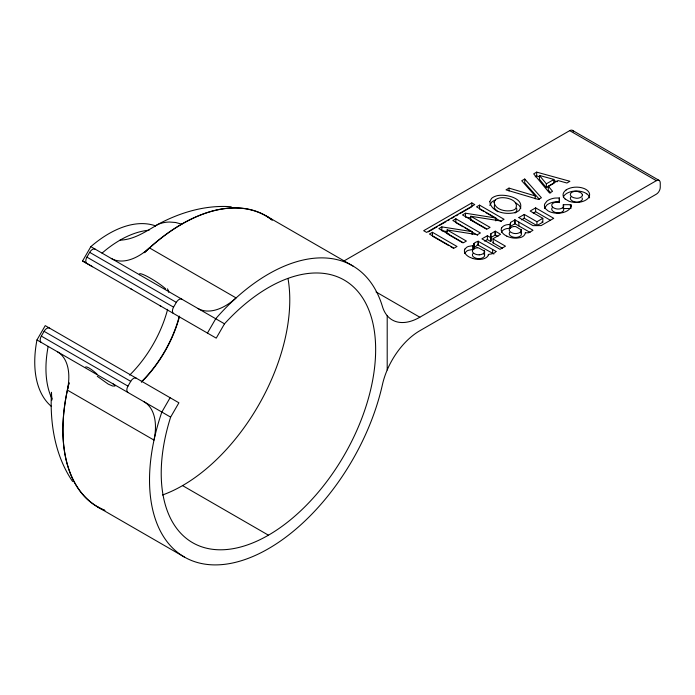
<?xml version="1.0" encoding="UTF-8"?>
<svg xmlns="http://www.w3.org/2000/svg" width="695" height="695" viewBox="0 0 695 695"><rect width="100%" height="100%" fill="white"/><g stroke="black" fill="none" stroke-linecap="round" stroke-linejoin="round"><path stroke-width="1.04" d="M490.792 237.751L490.8 241.278L490.792 233.902L490.8 237.429M563.002 212.574A13.248 7.645 0 0 1 547.999 210.846L545.618 208.804A13.474 7.775 0 0 1 544.706 204.026L546.852 201.194A13.561 7.827 0 0 1 554.931 198.075L559.319 197.962L559.31 198.77M559.319 197.962L559.31 202.619M510.53 227.065L510.538 226.327M510.521 227.43L510.173 228.186A8.297 4.787 0 0 1 509.861 228.203L506.481 228.664A8.644 4.995 0 0 0 501.946 231.357L501.721 231.739A11.572 6.681 0 0 0 501.434 232.243M559.31 199.317L559.266 202.323M473.729 249.131L473.738 248.263A19.573 11.302 0 0 0 473.712 247.88A1.668 0.964 0 0 1 474.225 247.133C478.968 246.021 480.002 238.437 474.242 243.293A1.668 0.964 0 0 0 473.677 244.032L473.729 249.427L472.974 249.722A5.247 3.032 0 0 0 472.444 251.321L472.617 251.885A6.828 3.944 0 0 0 475.31 254.092A6.133 3.545 0 0 0 479.237 254.822M484.658 241.148L487.377 239.575L490.766 241.53L490.774 237.603M490.766 237.681L487.377 235.727L481.939 238.871L500.026 249.314L505.474 246.178L492.842 238.863L500.574 234.293L495.535 231.296L495.535 235.145L497.976 236.552M570.812 206.823L570.908 204.669L563.332 204.678L563.332 208.526L570.43 208.517M525.281 232.773L525.09 233.546A13.17 7.602 0 0 1 524.864 234.276L524.091 235.44A8.609 4.969 0 0 1 520.19 237.629L516.724 238.142A12.666 7.315 0 0 1 510.955 237.594L509.505 237.195A17.401 10.043 0 0 1 507.402 236.404L506.864 236.161M489.767 205.381L491.591 202.254A11.441 6.611 0 0 1 495.205 200.16M490.818 233.807L495.135 231.235L495.135 235.084L490.861 237.577M494.475 204.834L494.301 208.048L497.663 211.74M51.317 406.349A104.754 60.482 -60 0 1 36.965 339.951L45.236 325.625L178.902 402.796L170.631 417.122A151.623 87.544 -60 0 0 253.397 542.647A151.623 87.544 -60 0 0 374.588 332.731A151.623 87.544 -60 0 0 224.502 323.818L90.837 246.647L82.566 260.972L92.557 266.741M41.326 342.47A5.517 3.18 -60 0 1 41.326 336.102L44.08 331.324A5.517 3.18 -60 0 1 49.597 328.144M86.918 263.483A5.517 3.18 -60 0 1 86.918 257.124L89.681 252.346A5.517 3.18 -60 0 1 95.189 249.166M127.967 392.493A5.517 3.18 -60 0 1 127.967 386.125L130.73 381.346A5.517 3.18 -60 0 1 136.237 378.167M173.568 313.514A5.517 3.18 -60 0 1 173.568 307.147L176.322 302.368A5.517 3.18 -60 0 1 181.838 299.189M170.119 397.722L161.848 412.048A168.164 97.092 -60 0 0 225.032 564.279A168.164 97.092 -60 0 0 382.45 384.552A55.14 31.831 -60 0 1 419.832 330.733L656.349 194.174A5.517 3.18 -60 0 0 660.25 187.424L660.25 182.924A5.517 3.18 -60 0 0 656.349 180.674L569.7 130.643L343.504 261.242M207.449 333.07L215.719 318.744A168.164 97.092 -60 0 1 382.45 306.573A55.14 31.831 -60 0 0 419.832 317.224L656.349 180.674M224.502 323.818L216.232 338.144L82.566 260.972M510.564 222.4L515.021 219.889L532.665 230.062M510.564 226.24L515.021 223.738L530.077 232.408M501.721 227.891L501.955 227.517A8.644 4.995 0 0 1 506.481 224.815L509.861 224.355A8.297 4.787 0 0 0 510.173 224.337L510.538 222.487L510.521 227.873M465.007 249.001L466.614 247.368A7.949 4.587 0 0 1 468.43 246.447L473.165 245.604M465.007 252.85L466.614 251.208A7.949 4.587 0 0 1 468.43 250.287L473.034 249.453M510.286 227.986L509.765 228.499A5.317 3.075 0 0 0 509.261 230.149L509.461 230.749A6.863 3.961 0 0 0 512.111 232.851A5.925 3.423 0 0 0 515.916 233.572A6.012 3.466 0 0 0 519.825 232.469L520.677 231.869A4.882 2.823 0 0 0 521.389 230.627L521.372 229.993L521.38 234.467A4.882 2.823 0 0 1 520.677 235.709L519.843 236.317A6.012 3.466 0 0 1 515.925 237.429A5.925 3.423 0 0 1 512.111 236.7A6.863 3.961 0 0 1 509.418 234.597L509.261 233.998A5.317 3.075 0 0 1 509.765 232.347M102.026 253.11L106.144 249.696A104.902 60.561 -60 0 1 120.018 240.166C134.343 239.671 146.106 231.235 158.043 224.433A79.334 45.8 60 0 1 169.537 222.035L175.6 222.496L181.786 224.172A168.025 97.013 -60 0 1 271.971 219.994M532.926 230.34L528.686 232.764L525.55 232.808M562.464 207.84L563.228 207.136A5.013 2.893 0 0 0 563.706 205.816L563.384 204.816M562.464 211.688L563.228 210.985A5.013 2.893 0 0 0 563.706 209.664L563.341 204.704M471.809 202.914L423.672 230.705L426.617 232.399L474.746 204.608L471.809 202.914L471.809 206.763L459.769 213.704M428.302 231.878L437.555 226.535M439.405 225.467L445.886 221.722M447.736 220.654L449.587 219.585M451.437 218.517L454.217 216.91M456.068 215.841L457.918 214.772M432.455 232.304L429.449 234.041L454 248.211L456.997 246.482L432.455 232.304L432.455 236.152L448.822 245.604M472.14 234.554L472.14 231.661L441.846 226.883L438.84 228.62L463.383 242.79L466.388 241.061L447.102 229.923L447.102 233.772L449.196 234.102M447.102 229.923L477.395 234.702L480.401 232.964L455.859 218.795L452.853 220.532L472.14 231.661M495.813 220.88L495.813 217.995L465.52 213.217L462.514 214.955L487.056 229.124L490.062 227.387L470.776 216.258L470.776 220.098L486.387 229.115M470.776 216.258L501.069 221.036L504.075 219.299L479.533 205.129L476.527 206.867L495.813 217.995M535.228 195.903L509.009 188.11L506.003 189.848L538.417 199.474L541.414 197.745L524.734 179.032L521.736 180.761L535.228 195.903L535.228 198.787M536.688 172.125L533.691 173.863L549.545 193.045L552.542 191.316L548.294 186.173L558.016 180.561L566.92 183.02L569.917 181.282L536.688 172.125L536.688 175.974L535.185 176.843M546.357 187.676L546.357 183.827L553.95 179.44L553.95 183.289L546.357 187.676L539.433 179.293L539.433 175.444L553.95 179.44M518.818 217.578L524.282 214.425L536.931 221.731L542.812 218.334L542.812 222.183L536.931 225.58L524.282 218.273L521.545 219.846M553.733 218.334L535.628 207.875L530.163 211.037L542.812 218.334M533.239 213.104L535.628 211.723L550.336 220.219M493.624 242.19L492.859 242.729L502.398 248.245M553.498 218.465L541.136 225.588L533.039 225.64L519.026 217.7M154.638 226.179C177.755 213.13 204.452 204.704 231.209 206.745M477.96 241.156L495.969 251.373M477.96 245.005L493.884 254.022M473.304 245.596L473.738 244.414A19.573 11.302 0 0 0 473.712 244.032M488.264 254.909A9.626 5.56 0 0 0 488.35 254.474C490.14 254.014 494.666 253.936 496.065 251.434M559.319 201.802L554.931 201.924A13.561 7.827 0 0 0 546.852 205.042L544.706 207.875A13.474 7.775 0 0 0 544.533 208.474M470.741 217.891L465.52 217.066L465.52 213.217M470.776 220.098L472.869 220.428M447.067 231.557L441.846 230.731L441.846 226.883M558.971 202.271L557.738 202.115A5.265 3.041 0 0 0 554.636 202.471L552.985 203.253A5.43 3.136 0 0 0 552.343 206.693M536.688 175.974L539.807 176.834M553.307 180.552L557.459 181.699M472.617 258.41L469.368 257.072A15.22 8.792 0 0 1 465.746 254.196L464.903 252.884M493.085 239.019L493.155 242.911M572.463 130.373L659.112 180.396M542.022 221.722L542.812 222.183M484.076 211.601L479.533 208.978L479.533 205.129M485.892 212.653L501.347 221.575M463.131 226.839L455.859 222.643L455.859 218.795M464.946 227.891L477.674 235.24M448.944 234.832L462.714 242.781M450.638 246.647L453.366 248.228M266.437 216.067L353.086 266.089M376.038 291.943L419.832 317.224M89.681 252.346L176.322 302.368M86.918 257.124L173.568 307.147M130.504 288.651L131.894 289.45M159.642 305.47L161.04 306.278M44.08 331.324L130.73 381.346M41.326 336.102L127.967 386.125M36.965 339.951L170.631 417.122M182.568 485.614L268.435 535.185M97.7 506.994L184.349 557.016M521.363 229.976L516.628 227.109A26.975 15.577 0 0 1 516.203 226.848A1.694 0.973 0 0 0 514.804 226.501L514.317 226.544A5.36 3.093 0 0 0 513.692 226.587M479.237 254.804A5.777 3.336 0 0 0 482.53 253.988A7.471 4.318 0 0 0 483.051 253.718L483.876 253.11A4.874 2.815 0 0 0 484.58 251.877L484.563 251.26A0.886 0.513 0 0 0 484.293 250.947L478.351 247.794A7.028 4.057 0 0 0 477.109 247.811M484.146 254.7L484.302 254.796A0.886 0.513 0 0 1 484.563 255.108L484.58 255.717A4.874 2.815 0 0 1 483.876 256.959L483.051 257.567A7.471 4.318 0 0 1 482.539 257.836A5.777 3.336 0 0 1 479.237 258.653A6.133 3.545 0 0 1 475.302 257.949A6.828 3.944 0 0 1 472.548 255.743L472.452 255.161A5.247 3.032 0 0 1 472.974 253.571M113.042 383.875L114.736 385.117L114.97 386.064L112.529 385.986L108.272 384.144L97.283 376.29M515.325 202.48L519.174 205.477L520.885 208.196M565.191 199.031L569.04 201.246A13.327 7.697 0 0 0 586.58 199.595A13.248 7.654 0 0 0 586.736 189.935A13.344 7.706 0 0 0 583.722 188.38A13.257 7.654 0 0 0 568.024 188.884A13.683 7.906 0 0 0 566.086 189.978M552.29 206.71L552.655 207.093A7.237 4.179 0 0 0 556.556 208.891A5.43 3.136 0 0 0 562.464 207.848M539.329 199.248L524.734 182.881L524.734 179.032M539.433 175.444L546.357 183.827M550.727 192.958L548.294 190.022L548.294 186.173M72.601 481.47C54.896 455.59 49.779 423.073 51.473 392.275L51.795 399.86M516.62 208.3L516.88 210.307L515.629 212.548A7.871 4.544 0 0 1 515.091 212.991M51.552 396.402L51.769 400.146M570.908 204.669L570.908 208.517M536.931 221.731L536.931 225.58M535.628 207.875L535.628 211.723M524.282 214.425L524.282 218.273M521.128 229.706L521.128 233.555M518.861 222.087L518.861 225.936M515.151 219.95L515.151 223.79M514.682 219.95L514.682 223.799M509.861 224.355L509.861 228.203M509.009 188.11L509.009 190.995M495.292 231.157L495.292 235.006M492.642 249.453L492.642 253.301M487.377 235.727L487.377 239.575M484.563 251.26L484.563 255.108M484.302 250.947L484.302 254.796M478.412 241.235L478.412 245.083M474.242 243.293L474.242 247.133M472.652 245.622L472.652 249.47M387.202 315.686L387.202 369.957M111.278 258.453A55.14 31.831 -60 0 0 149.451 247.898L236.091 297.929A55.14 31.831 -60 0 1 197.927 308.476M144.299 252.702A168.164 97.092 -60 0 1 272.31 220.063M104.945 510.512A168.164 97.092 -60 0 1 68.935 383.232M57.407 351.757A55.14 31.831 -60 0 1 67.354 390.086L154.003 440.109A55.14 31.831 -60 0 0 144.056 401.78M90.837 246.647A104.754 60.482 -60 0 1 155.515 225.875M51.864 398.556A104.789 60.5 -60 0 1 48.163 346.414M120.044 240.131A104.789 60.5 -60 0 1 149.069 230.21M288.034 278.678A151.623 87.535 -60 0 1 162.474 495.005M144.63 252.502A167.886 96.935 -60 0 1 181.786 224.19M104.441 510.165A168.025 97.013 -60 0 1 69.135 382.719M179.067 317.05A88.213 50.935 -60 0 1 141.328 381.876M167.625 309.318A88.213 50.935 -60 0 1 129.635 375.126M141.519 382.068A88.699 51.213 -60 0 0 162.534 355.466A87.978 50.796 -60 0 0 169.12 343.617M179.579 316.138A88.699 51.213 -60 0 1 169.137 343.625M85.667 366.943A17.436 3.405 44.8 0 1 96.987 374.058M167.408 288.851A17.436 2.989 45.8 0 1 168.685 292.343M139.591 274.751A17.444 2.519 32.9 0 1 148.174 276.949A17.444 2.519 32.9 0 1 165.601 288.755M569.7 130.643A5.517 3.18 -60 0 1 573.453 131.746M488.394 254.917A9.104 5.256 0 0 1 480.262 259.417A12.788 7.384 0 0 1 472.626 258.392M464.599 253.562A10.885 6.281 0 0 1 464.92 252.832M464.946 252.876A10.885 6.281 0 0 1 464.92 248.992M473.538 249.253A5.751 3.319 0 0 1 477.091 247.759M506.855 236.161A15.655 9.035 0 0 1 502.12 232.382L501.894 231.991A11.572 6.681 0 0 1 501.651 227.882M510.33 228.003A5.855 3.379 0 0 1 513.674 226.544M570.83 206.823A13.5 7.793 0 0 1 562.985 212.566M552.143 207.857A5.43 3.136 0 0 0 552.343 210.542L552.655 210.933A7.237 4.179 0 0 0 556.556 212.739A5.43 3.136 0 0 0 562.464 211.688M586.71 193.792A13.344 7.706 0 0 0 583.722 192.228A13.257 7.654 0 0 0 568.024 192.724A13.683 7.906 0 0 0 566.086 193.827A13.248 7.654 0 0 0 563.315 197.189M586.736 193.775A13.248 7.654 0 0 1 589.595 197.884M571.368 205.816A13.327 7.697 0 0 1 570.169 205.503M565.165 199.048A13.248 7.654 0 0 1 566.112 189.996M570.986 196.893A5.317 3.067 0 0 0 570.447 198.926L570.821 199.621A7.384 4.266 0 0 0 573.67 201.541L576.285 202.089A5.291 3.058 0 0 0 580.325 201.385L581.767 200.377A4.908 2.832 0 0 0 582.349 199.204L582.236 198.318A6.646 3.84 0 0 0 582.062 197.91M582.358 195.139L582.349 195.356A4.908 2.832 0 0 1 581.767 196.529L580.316 197.536A5.291 3.058 0 0 1 576.285 198.249L573.67 197.701A7.384 4.266 0 0 1 570.803 195.782L570.447 195.078A5.317 3.067 0 0 1 571.194 192.836L571.438 192.645A6.038 3.484 0 0 1 572.367 192.072L572.758 191.898A5.438 3.145 0 0 1 577.719 191.516L580.438 192.55A6.646 3.84 0 0 1 582.254 194.47L582.358 195.139M494.049 202.193C495.292 210.133 506.429 212.131 513.049 210.194A7.871 4.544 0 0 0 515.629 208.709C520.103 199.943 504.24 195.834 497.872 198.466A7.871 4.544 0 0 0 495.3 199.952L494.049 202.193M489.767 201.533C491.157 212.557 506.742 215.111 515.725 212.34A11.441 6.611 0 0 0 519.339 210.246C526.845 198.066 503.241 192.802 495.205 196.32A11.441 6.611 0 0 0 491.591 198.405L489.767 201.533"/></g></svg>
